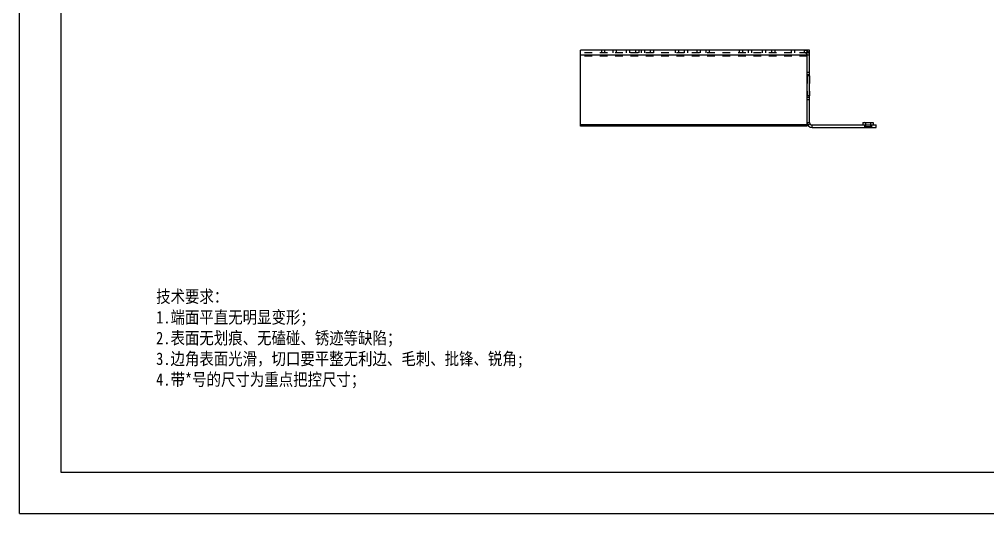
# Model space of a CAD drawing. Header units: millimetres. Extents: x -177 to 18421, y -5017 to 3255.
# Drawn here: x 15423 to 16007, y 1159 to 1457 of the extents above; entities that cross this region are included whole.
import ezdxf

# ---------------------------------------------------------------- set-up
doc = ezdxf.new("R2010")
doc.units = ezdxf.units.MM
doc.header["$LTSCALE"] = 46.255
doc.linetypes.add('HIDDEN', pattern=[0.2, 0.1, -0.1])
doc.layers.get('0').update_dxf_attribs({"linetype": 'CONTINUOUS'})
doc.layers.add('02___PRT_ALL_AXES', color=7, linetype='CONTINUOUS')
doc.layers.add('DEFAULT_2', color=8, linetype='HIDDEN')
doc.styles.get("Standard").update_dxf_attribs({"font": 'txt', "width": 0.85})

msp = doc.modelspace()

# ---------------------------------------------------------------- linework, layer by layer
at = {"color": 7, "linetype": 'Continuous'}
for p, q in [((15423.169, 1159.458), (15423.169, 2000.458)), ((15761.451, 1393.006), (15761.451, 1438.71)), ((15899.451, 1438.71), (15761.451, 1438.71)), ((15761.451, 1435.951), (15899.451, 1435.951)), ((15899.451, 1395.21), (15899.451, 1438.71)), ((15897.951, 1395.21), (15899.451, 1395.21)), ((15897.951, 1393.006), (15897.951, 1395.21)), ((15931.476, 1395.21), (15937.826, 1395.21)), ((15931.488, 1395.21), (15931.488, 1395.16)), ((15931.488, 1395.16), (15931.499, 1395.16)), ((15931.499, 1395.21), (15931.499, 1395.16)), ((15931.762, 1395.21), (15931.762, 1395.16)), ((15931.794, 1395.16), (15931.762, 1395.16)), ((15931.794, 1395.21), (15931.794, 1395.16)), ((15931.875, 1395.21), (15931.875, 1395.16)), ((15931.925, 1395.16), (15931.875, 1395.16)), ((15931.925, 1395.21), (15931.925, 1395.16)), ((15932.019, 1395.21), (15932.019, 1395.16)), ((15932.062, 1395.16), (15932.019, 1395.16)), ((15932.062, 1395.21), (15932.062, 1395.16)), ((15932.426, 1395.21), (15932.426, 1395.16)), ((15932.426, 1395.16), (15932.499, 1395.16)), ((15932.46, 1395.21), (15932.46, 1395.16)), ((15932.474, 1395.21), (15932.474, 1395.16)), ((15932.478, 1395.21), (15932.478, 1395.16)), ((15932.499, 1395.21), (15932.499, 1395.16)), ((15933.264, 1395.21), (15933.264, 1395.16)), ((15933.264, 1395.16), (15933.681, 1395.16)), ((15933.3, 1395.21), (15933.3, 1395.16)), ((15933.393, 1395.21), (15933.393, 1395.16)), ((15933.681, 1395.21), (15933.681, 1395.16)), ((15897.951, 1393.71), (15761.451, 1393.71)), ((15898.352, 1393.71), (15899.651, 1394.46)), ((15900.951, 1393.71), (15939.651, 1393.71)), ((15900.951, 1392.21), (15900.951, 1393.71)), ((15939.651, 1392.21), (15939.651, 1393.71)), ((15423.169, 1159.458), (16612.169, 1159.458))]:
    msp.add_line(p, q, dxfattribs=at)
at = {"color": 3, "linetype": 'Continuous'}
for p, q in [((15897.951, 1395.21), (15897.951, 1438.71)), ((15897.951, 1393.006), (15761.451, 1393.006)), ((15900.951, 1392.21), (15939.651, 1392.21))]:
    msp.add_line(p, q, dxfattribs=at)
at = {"color": 7, "linetype": 'Continuous'}
msp.add_lwpolyline([(15448.169, 1184.458), (16587.169, 1184.458), (16587.169, 1975.458), (15448.169, 1975.458)], close=True, dxfattribs=at)
at = {"color": 3, "linetype": 'Continuous'}
msp.add_arc((15900.951, 1395.21), 3, 180, 270, dxfattribs=at)
at = {"color": 7, "linetype": 'Continuous'}
msp.add_arc((15900.951, 1395.21), 1.5, 180, 270, dxfattribs=at)
at = {"layer": '02___PRT_ALL_AXES', "color": 8, "linetype": 'HIDDEN'}
for p, q in [((15899.451, 1423.41), (15897.951, 1423.41)), ((15897.951, 1423.41), (15897.951, 1411.21)), ((15899.451, 1423.41), (15899.451, 1411.21)), ((15899.451, 1411.21), (15897.951, 1411.21)), ((15933.151, 1394.91), (15933.151, 1392.34)), ((15936.151, 1394.91), (15936.151, 1392.34)), ((15931.476, 1393.71), (15937.826, 1393.71)), ((15932.541, 1393.71), (15932.541, 1392.86)), ((15932.541, 1392.86), (15936.761, 1392.86)), ((15932.741, 1392.86), (15932.541, 1392.47)), ((15932.541, 1392.47), (15936.761, 1392.47)), ((15932.541, 1392.47), (15932.541, 1392.34)), ((15932.541, 1392.34), (15936.761, 1392.34)), ((15932.551, 1393.71), (15932.551, 1392.21)), ((15932.551, 1392.21), (15936.751, 1392.21)), ((15936.561, 1392.86), (15936.761, 1392.47)), ((15936.751, 1393.71), (15936.751, 1392.21)), ((15936.761, 1393.71), (15936.761, 1392.86)), ((15936.761, 1392.47), (15936.761, 1392.34))]:
    msp.add_line(p, q, dxfattribs=at)
at = {"layer": '02___PRT_ALL_AXES', "color": 7, "linetype": 'Continuous'}
for p, q in [((15931.476, 1395.21), (15931.476, 1393.71)), ((15937.826, 1395.21), (15937.826, 1393.71))]:
    msp.add_line(p, q, dxfattribs=at)
at = {"layer": 'DEFAULT_2', "color": 8, "linetype": 'HIDDEN'}
for p, q in [((15897.951, 1437.21), (15761.451, 1437.21)), ((15774.151, 1437.21), (15774.151, 1438.71)), ((15776.151, 1437.21), (15776.151, 1438.71)), ((15781.151, 1437.21), (15781.151, 1438.71)), ((15783.151, 1437.21), (15783.151, 1438.71)), ((15789.151, 1437.21), (15789.151, 1438.71)), ((15791.151, 1437.21), (15791.151, 1438.71)), ((15794.651, 1437.21), (15794.651, 1438.71)), ((15796.651, 1437.21), (15796.651, 1438.71)), ((15798.151, 1437.21), (15798.151, 1438.71)), ((15800.151, 1437.21), (15800.151, 1438.71)), ((15803.651, 1437.21), (15803.651, 1438.71)), ((15805.651, 1437.21), (15805.651, 1438.71)), ((15818.651, 1437.21), (15818.651, 1438.71)), ((15820.651, 1437.21), (15820.651, 1438.71)), ((15824.151, 1437.21), (15824.151, 1438.71)), ((15826.151, 1437.21), (15826.151, 1438.71)), ((15831.651, 1437.21), (15831.651, 1438.71)), ((15833.651, 1437.21), (15833.651, 1438.71)), ((15837.151, 1437.21), (15837.151, 1438.71)), ((15839.151, 1437.21), (15839.151, 1438.71)), ((15857.151, 1437.21), (15857.151, 1438.71)), ((15859.151, 1437.21), (15859.151, 1438.71)), ((15862.651, 1437.21), (15862.651, 1438.71)), ((15864.651, 1437.21), (15864.651, 1438.71)), ((15871.151, 1437.21), (15871.151, 1438.71)), ((15873.151, 1437.21), (15873.151, 1438.71)), ((15876.651, 1437.21), (15876.651, 1438.71)), ((15878.651, 1437.21), (15878.651, 1438.71)), ((15888.651, 1437.21), (15888.651, 1438.71)), ((15890.651, 1437.21), (15890.651, 1438.71)), ((15896.451, 1437.21), (15896.451, 1438.71)), ((15898.513, 1437.889), (15897.482, 1436.8)), ((15899.451, 1435.71), (15897.951, 1435.71)), ((15897.951, 1435.247), (15761.451, 1435.247)), ((15897.951, 1425.56), (15899.451, 1425.56)), ((15897.951, 1424.06), (15899.451, 1424.06)), ((15897.951, 1410.56), (15899.451, 1410.56)), ((15897.951, 1409.06), (15899.451, 1409.06)), ((15931.499, 1395.16), (15931.762, 1395.16)), ((15931.502, 1395.21), (15931.502, 1395.16)), ((15931.526, 1395.21), (15931.526, 1395.16)), ((15931.559, 1395.21), (15931.559, 1395.16)), ((15931.574, 1395.21), (15931.574, 1395.16)), ((15931.614, 1395.21), (15931.614, 1395.16)), ((15931.625, 1395.21), (15931.625, 1395.16)), ((15931.63, 1395.21), (15931.63, 1395.16)), ((15931.651, 1395.21), (15931.651, 1395.16)), ((15931.661, 1395.21), (15931.661, 1395.16)), ((15931.663, 1395.21), (15931.663, 1395.16)), ((15931.69, 1395.21), (15931.69, 1395.16)), ((15931.698, 1395.21), (15931.698, 1395.16)), ((15931.744, 1395.21), (15931.744, 1395.16)), ((15931.751, 1395.21), (15931.751, 1395.16)), ((15931.752, 1395.21), (15931.752, 1395.16)), ((15931.764, 1395.21), (15931.764, 1395.16)), ((15931.794, 1395.16), (15931.875, 1395.16)), ((15931.827, 1395.21), (15931.827, 1395.16)), ((15931.856, 1395.21), (15931.856, 1395.16)), ((15931.888, 1395.21), (15931.888, 1395.16)), ((15931.925, 1395.16), (15932.019, 1395.16)), ((15931.927, 1395.21), (15931.927, 1395.16)), ((15931.934, 1395.21), (15931.934, 1395.16)), ((15931.938, 1395.21), (15931.938, 1395.16)), ((15931.939, 1395.21), (15931.939, 1395.16)), ((15931.942, 1395.21), (15931.942, 1395.16)), ((15931.95, 1395.21), (15931.95, 1395.16)), ((15931.987, 1395.21), (15931.987, 1395.16)), ((15931.992, 1395.21), (15931.992, 1395.16)), ((15931.998, 1395.21), (15931.998, 1395.16)), ((15932.018, 1395.21), (15932.018, 1395.16)), ((15932.04, 1395.21), (15932.04, 1395.16)), ((15932.055, 1395.21), (15932.055, 1395.16)), ((15932.061, 1395.21), (15932.061, 1395.16)), ((15932.062, 1395.16), (15932.426, 1395.16)), ((15932.067, 1395.21), (15932.067, 1395.16)), ((15932.069, 1395.21), (15932.069, 1395.16)), ((15932.079, 1395.21), (15932.079, 1395.16)), ((15932.098, 1395.21), (15932.098, 1395.16)), ((15932.117, 1395.21), (15932.117, 1395.16)), ((15932.15, 1395.21), (15932.15, 1395.16)), ((15932.179, 1395.21), (15932.179, 1395.16)), ((15932.221, 1395.21), (15932.221, 1395.16)), ((15932.235, 1395.21), (15932.235, 1395.16)), ((15932.268, 1395.21), (15932.268, 1395.16)), ((15932.276, 1395.21), (15932.276, 1395.16)), ((15932.286, 1395.21), (15932.286, 1395.16)), ((15932.309, 1395.21), (15932.309, 1395.16)), ((15932.32, 1395.21), (15932.32, 1395.16)), ((15932.332, 1395.21), (15932.332, 1395.16)), ((15932.338, 1395.21), (15932.338, 1395.16)), ((15932.348, 1395.21), (15932.348, 1395.16)), ((15932.358, 1395.21), (15932.358, 1395.16)), ((15932.366, 1395.21), (15932.366, 1395.16)), ((15932.397, 1395.21), (15932.397, 1395.16)), ((15932.4, 1395.21), (15932.4, 1395.16)), ((15932.404, 1395.21), (15932.404, 1395.16)), ((15932.41, 1395.21), (15932.41, 1395.16)), ((15932.418, 1395.21), (15932.418, 1395.16)), ((15932.458, 1395.21), (15932.458, 1395.16)), ((15932.47, 1395.21), (15932.47, 1395.16)), ((15932.477, 1395.21), (15932.477, 1395.16)), ((15932.484, 1395.21), (15932.484, 1395.16)), ((15932.485, 1395.21), (15932.485, 1395.16)), ((15932.491, 1395.21), (15932.491, 1395.16)), ((15932.499, 1395.16), (15933.264, 1395.16)), ((15932.506, 1395.21), (15932.506, 1395.16)), ((15932.508, 1395.21), (15932.508, 1395.16)), ((15932.549, 1395.21), (15932.549, 1395.16)), ((15932.563, 1395.21), (15932.563, 1395.16)), ((15932.615, 1395.21), (15932.615, 1395.16)), ((15932.616, 1395.21), (15932.616, 1395.16)), ((15932.623, 1395.21), (15932.623, 1395.16)), ((15932.655, 1395.21), (15932.655, 1395.16)), ((15932.671, 1395.21), (15932.671, 1395.16)), ((15932.673, 1395.21), (15932.673, 1395.16)), ((15932.694, 1395.21), (15932.694, 1395.16)), ((15932.703, 1395.21), (15932.703, 1395.16)), ((15932.733, 1395.21), (15932.733, 1395.16)), ((15932.741, 1395.21), (15932.741, 1395.16)), ((15932.767, 1395.21), (15932.767, 1395.16)), ((15932.786, 1395.21), (15932.786, 1395.16)), ((15932.8, 1395.21), (15932.8, 1395.16)), ((15932.803, 1395.21), (15932.803, 1395.16)), ((15932.825, 1395.21), (15932.825, 1395.16)), ((15932.836, 1395.21), (15932.836, 1395.16)), ((15932.84, 1395.21), (15932.84, 1395.16)), ((15932.843, 1395.21), (15932.843, 1395.16)), ((15932.845, 1395.21), (15932.845, 1395.16)), ((15933.151, 1394.91), (15932.851, 1395.21)), ((15932.86, 1395.21), (15932.86, 1395.16)), ((15932.862, 1395.21), (15932.862, 1395.16)), ((15932.881, 1395.21), (15932.881, 1395.16)), ((15932.895, 1395.21), (15932.895, 1395.16)), ((15932.904, 1395.21), (15932.904, 1395.16)), ((15932.905, 1395.21), (15932.905, 1395.16)), ((15932.916, 1395.21), (15932.916, 1395.16)), ((15932.921, 1395.21), (15932.921, 1395.16)), ((15932.944, 1395.21), (15932.944, 1395.16)), ((15932.945, 1395.21), (15932.945, 1395.16)), ((15932.985, 1395.21), (15932.985, 1395.16)), ((15932.993, 1395.21), (15932.993, 1395.16)), ((15932.999, 1395.21), (15932.999, 1395.16)), ((15933, 1395.21), (15933, 1395.16)), ((15933.047, 1395.21), (15933.047, 1395.16)), ((15933.06, 1395.21), (15933.06, 1395.16)), ((15933.064, 1395.21), (15933.064, 1395.16)), ((15933.064, 1395.21), (15933.064, 1395.16)), ((15933.069, 1395.21), (15933.069, 1395.16)), ((15933.096, 1395.21), (15933.096, 1395.16)), ((15933.099, 1395.21), (15933.099, 1395.16)), ((15933.115, 1395.21), (15933.115, 1395.16)), ((15933.12, 1395.21), (15933.12, 1395.16)), ((15933.125, 1395.21), (15933.125, 1395.16)), ((15933.127, 1395.21), (15933.127, 1395.16)), ((15933.142, 1395.21), (15933.142, 1395.16)), ((15933.144, 1395.21), (15933.144, 1395.16)), ((15936.151, 1394.91), (15933.151, 1394.91)), ((15933.151, 1394.91), (15933.151, 1392.34)), ((15933.16, 1395.21), (15933.16, 1395.16)), ((15933.194, 1395.21), (15933.194, 1395.16)), ((15933.209, 1395.21), (15933.209, 1395.16)), ((15933.212, 1395.21), (15933.212, 1395.16)), ((15933.216, 1395.21), (15933.216, 1395.16)), ((15933.268, 1395.21), (15933.268, 1395.16)), ((15933.557, 1395.21), (15933.557, 1395.16)), ((15933.6, 1395.21), (15933.6, 1395.16)), ((15933.615, 1395.21), (15933.615, 1395.16)), ((15933.662, 1395.21), (15933.662, 1395.16)), ((15933.678, 1395.21), (15933.678, 1395.16)), ((15933.681, 1395.16), (15933.983, 1395.16)), ((15933.713, 1395.21), (15933.713, 1395.16)), ((15933.718, 1395.21), (15933.718, 1395.16)), ((15933.741, 1395.21), (15933.741, 1395.16)), ((15933.779, 1395.21), (15933.779, 1395.16)), ((15933.823, 1395.21), (15933.823, 1395.16)), ((15933.825, 1395.21), (15933.825, 1395.16)), ((15933.83, 1395.21), (15933.83, 1395.16)), ((15933.857, 1395.21), (15933.857, 1395.16)), ((15933.875, 1395.21), (15933.875, 1395.16)), ((15933.876, 1395.21), (15933.876, 1395.16)), ((15933.878, 1395.21), (15933.878, 1395.16)), ((15933.894, 1395.21), (15933.894, 1395.16)), ((15933.894, 1395.21), (15933.894, 1395.16)), ((15933.904, 1395.21), (15933.904, 1395.16)), ((15933.938, 1395.21), (15933.938, 1395.16)), ((15933.947, 1395.21), (15933.947, 1395.16)), ((15933.963, 1395.21), (15933.963, 1395.16)), ((15933.969, 1395.21), (15933.969, 1395.16)), ((15933.983, 1395.21), (15933.983, 1395.16)), ((15936.151, 1394.91), (15936.451, 1395.21)), ((15936.151, 1394.91), (15936.151, 1392.34))]:
    msp.add_line(p, q, dxfattribs=at)
for radius in [3, 1.5]:
    msp.add_arc((15896.451, 1435.71), radius, 0, 90, dxfattribs=at)

# ---------------------------------------------------------------- texts
at = {"insert": (15505.608, 1294.078), "char_height": 7.5, "width": 260.45821, "attachment_point": 1}
msp.add_mtext('{\\fSimSun|b0|i0|c134|p54;技术要求：\\P1.端面平直无明显变形；\\P2.表面无划痕、无磕碰、锈迹等缺陷；\\P3.边角表面光滑，切口要平整无利边、毛刺、批锋、锐角;\\P4.\\fSimSun|b0|i0|c134|p34;\\C0;带*号的尺寸为重点把控尺寸\\fSimSun|b0|i0|c134|p54;\\C256;；}', dxfattribs=at)

doc.saveas('drawing.dxf')
